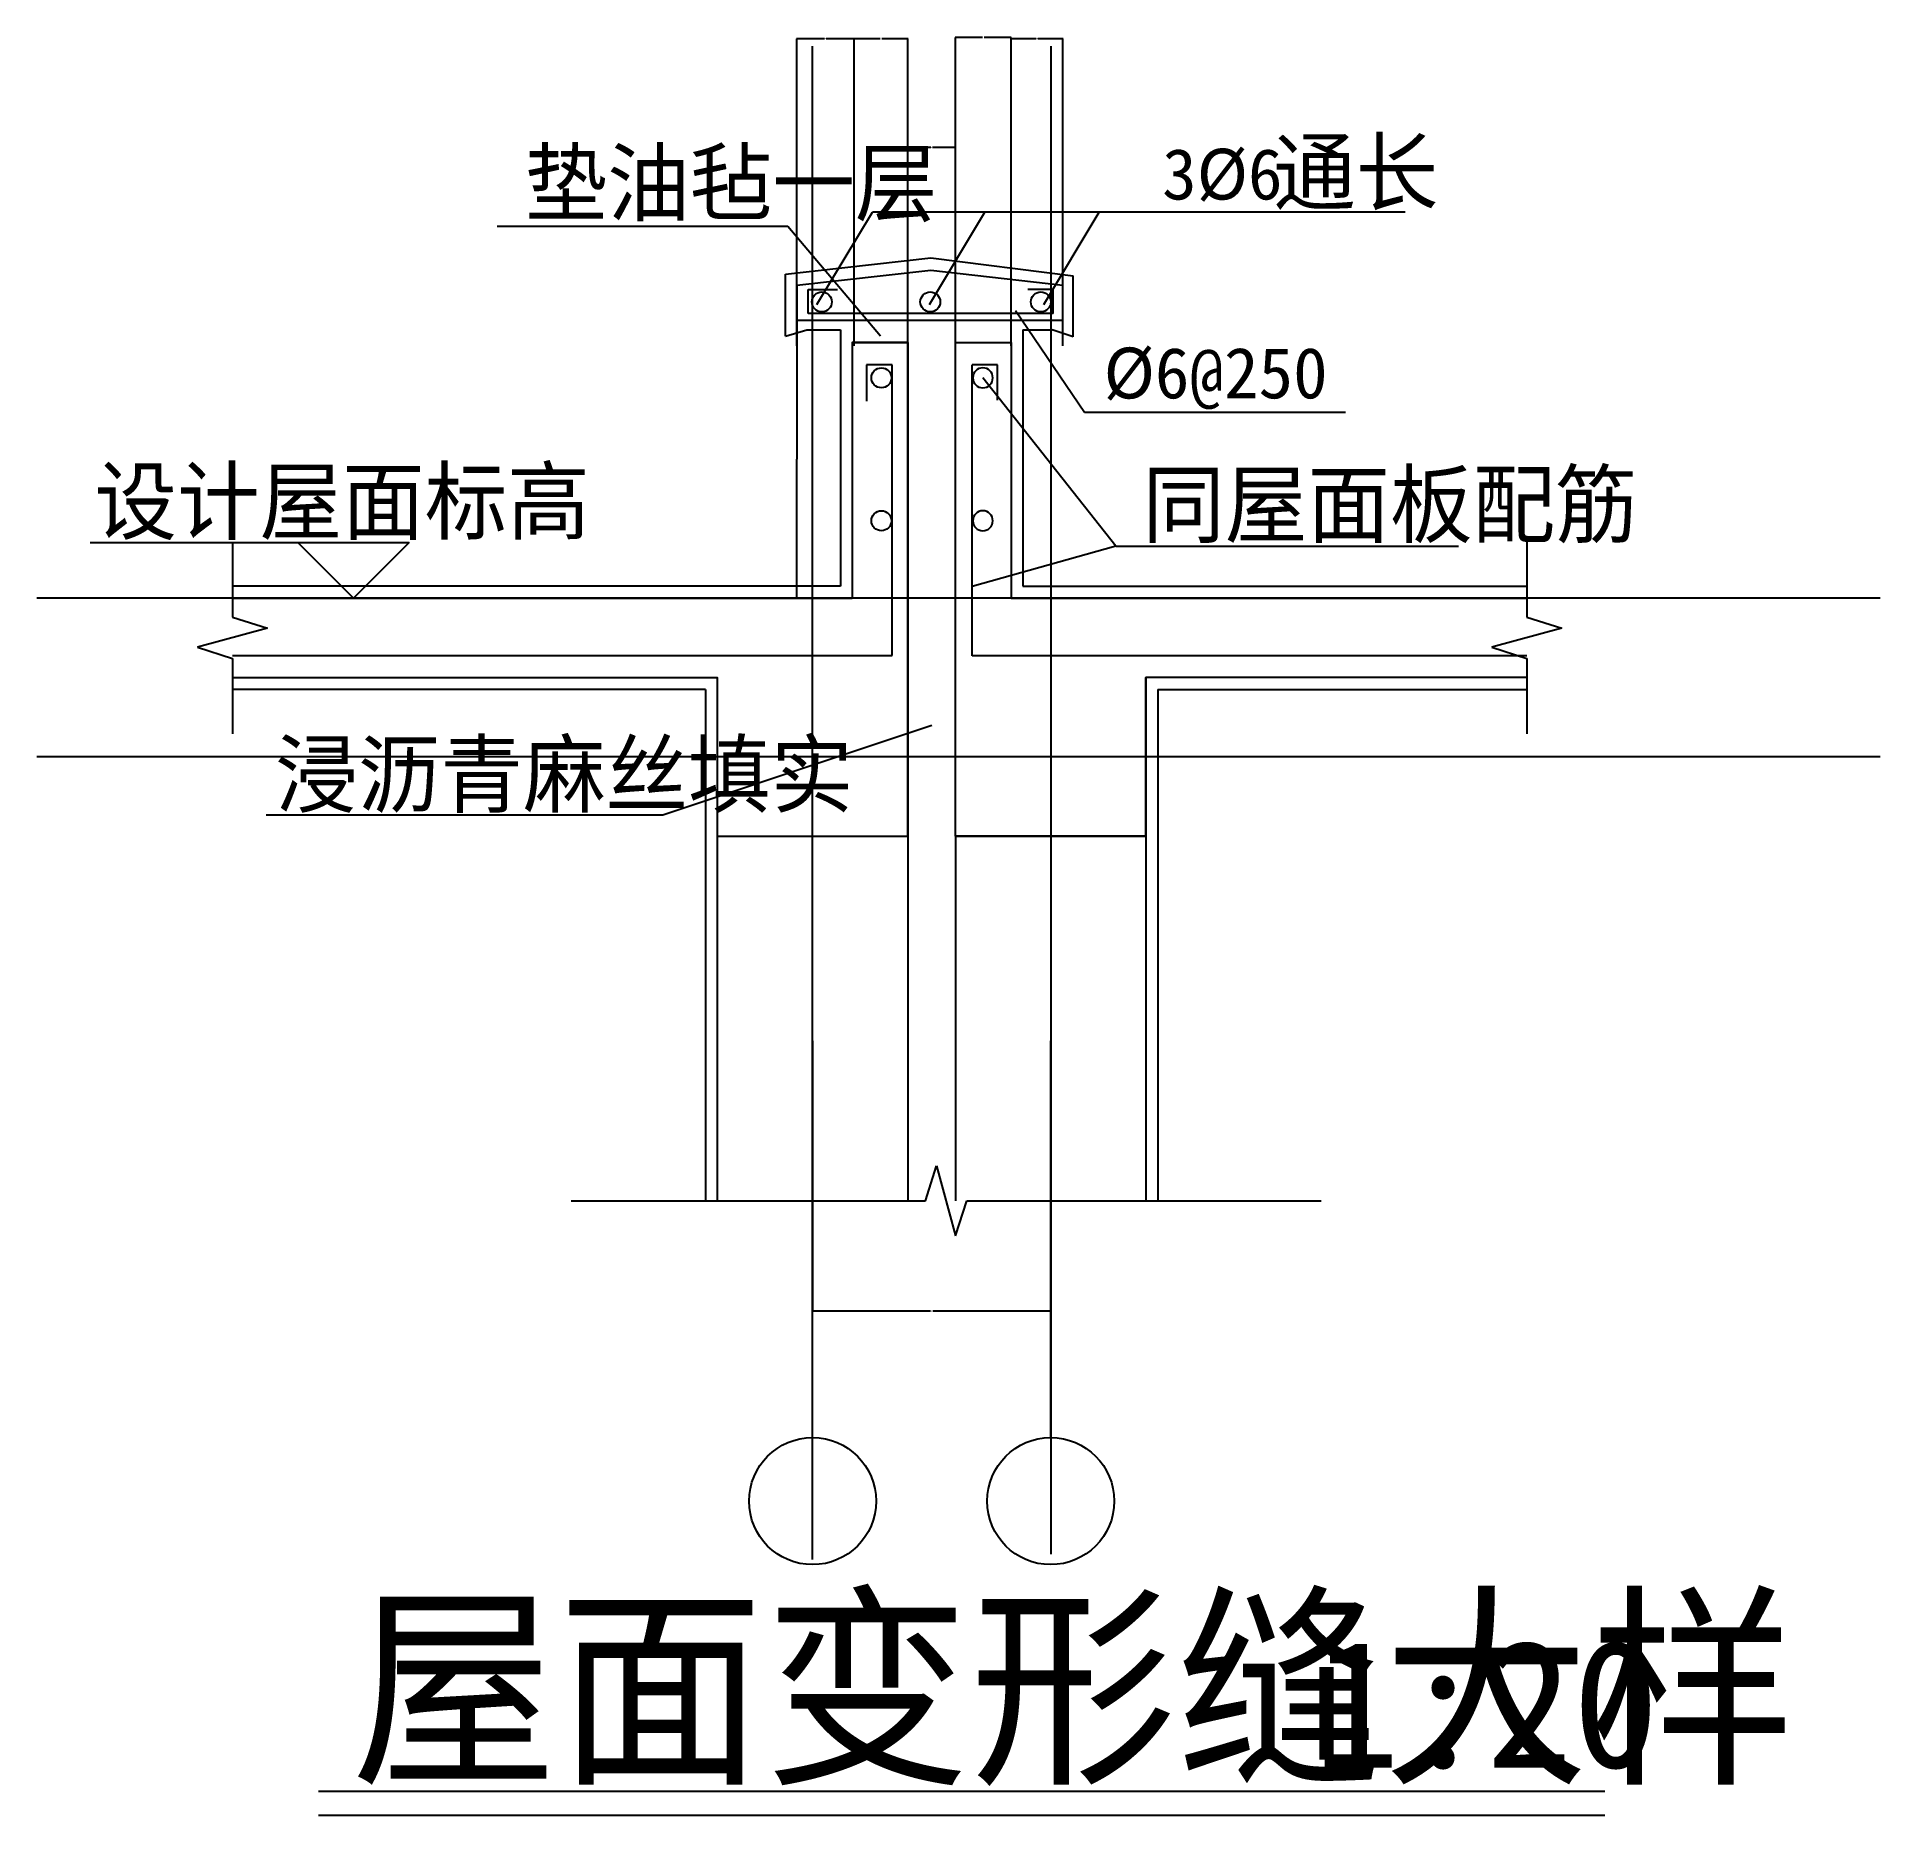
# Model space of a CAD drawing. Header units: metres. Extents: x 18533 to 20855, y 13966 to 16206.
import ezdxf

# ---------------------------------------------------------------- set-up
doc = ezdxf.new("R2010")
doc.units = ezdxf.units.M
for name, color, linetype in [('AXIS', 3, 'Continuous'), ('DOTE', 1, 'Continuous'), ('OTHER', 7, 'Continuous'), ('PUB_DIM', 3, 'Continuous'), ('PUB_TEXT', 7, 'Continuous'), ('PUB_WALL', 255, 'Continuous'), ('S_FLOOR', 2, 'Continuous'), ('S_WALL', 255, 'Continuous')]:
    doc.layers.add(name, color=color, linetype=linetype)
doc.dimstyles.get("Standard").update_dxf_attribs({"dimtxt": 2.5, "dimasz": 2.5, "dimexe": 1.25, "dimexo": 0.625, "dimtad": 1, "dimcen": 2.5, "dimazin": 3, "dimtfac": 1, "dimtmove": 0, "dimatfit": 3})

# ---------------------------------------------------------------- blocks, each defined once
blk = doc.blocks.new('A$C756E4186')
at = {"layer": 'PUB_DIM'}
blk.add_circle((12.59, 12.59), 12.59, dxfattribs=at)
blk = doc.blocks.new('_CLOSEDFILLED')
at = {"color": 0, "linetype": 'BYBLOCK'}
blk.add_solid([(-1, 0.2), (0, 0), (-1, -0.2)], dxfattribs=at)
blk = doc.blocks.new('*D1')
for p, q in [((19509.95, 14941.35), (19509.95, 14600.8)), ((19809.95, 14941.35), (19809.95, 14600.8)), ((19658.45, 14600.8), (19509.7, 14600.8)), ((19810.2, 14600.8), (19661.45, 14600.8))]:
    blk.add_line(p, q)
at = {"layer": 'Defpoints'}
for p in [(19509.95, 14941.35), (19809.95, 14941.35), (19809.95, 14600.8)]:
    blk.add_point(p, dxfattribs=at)
at = {"layer": 'AXIS', "xscale": 0.25, "yscale": 0.25}
blk.add_blockref('_CLOSEDFILLED', (19509.95, 14600.8), dxfattribs=at)
at = {"layer": 'AXIS', "xscale": 0.25, "yscale": 0.25, "rotation": 180}
blk.add_blockref('_CLOSEDFILLED', (19809.95, 14600.8), dxfattribs=at)
at = {"layer": 'AXIS', "insert": (19659.95, 14600.8), "char_height": 1, "attachment_point": 5}
blk.add_mtext('300', dxfattribs=at)
blk = doc.blocks.new('*D2')
for p, q in [((19489.95, 15848.91), (19489.95, 15673.91)), ((19489.7, 15673.91), (19489.45, 15673.91)), ((19489.95, 15498.91), (19489.95, 15673.91)), ((19489.95, 15673.91), (19489.95, 15673.91)), ((19490.2, 15673.91), (19490.45, 15673.91))]:
    blk.add_line(p, q)
at = {"layer": 'Defpoints'}
for p in [(19489.95, 15848.91), (19489.95, 15673.91), (19489.95, 15498.91)]:
    blk.add_point(p, dxfattribs=at)
at = {"layer": 'PUB_DIM', "xscale": 0.25, "yscale": 0.25}
blk.add_blockref('_CLOSEDFILLED', (19489.95, 15673.91), dxfattribs=at)
at = {"layer": 'PUB_DIM', "xscale": 0.25, "yscale": 0.25, "rotation": 180}
blk.add_blockref('_CLOSEDFILLED', (19489.95, 15673.91), dxfattribs=at)
at = {"layer": 'PUB_DIM', "insert": (19489.95, 15675.035), "char_height": 1, "attachment_point": 5}
blk.add_mtext('0', dxfattribs=at)
blk = doc.blocks.new('*D3')
for p, q in [((19489.95, 15892.63), (19489.95, 15870.77)), ((19489.7, 15870.77), (19489.45, 15870.77)), ((19489.95, 15848.91), (19489.95, 15870.77)), ((19489.95, 15870.77), (19489.95, 15870.77)), ((19490.2, 15870.77), (19490.45, 15870.77))]:
    blk.add_line(p, q)
at = {"layer": 'Defpoints'}
for p in [(19489.95, 15892.63), (19489.95, 15870.77), (19489.95, 15848.91)]:
    blk.add_point(p, dxfattribs=at)
at = {"layer": 'PUB_DIM', "xscale": 0.25, "yscale": 0.25}
blk.add_blockref('_CLOSEDFILLED', (19489.95, 15870.77), dxfattribs=at)
at = {"layer": 'PUB_DIM', "xscale": 0.25, "yscale": 0.25, "rotation": 180}
blk.add_blockref('_CLOSEDFILLED', (19489.95, 15870.77), dxfattribs=at)
at = {"layer": 'PUB_DIM', "insert": (19489.95, 15871.895), "char_height": 1, "attachment_point": 5}
blk.add_mtext('45', dxfattribs=at)
blk = doc.blocks.new('*D4')
for p, q in [((19791.68, 16203.55), (19759.7, 16203.55)), ((19759.95, 15816.66), (19759.95, 16203.55)), ((19825.66, 16203.55), (19793.68, 16203.55)), ((19825.41, 15816.66), (19825.41, 16203.55))]:
    blk.add_line(p, q)
at = {"layer": 'Defpoints'}
for p in [(19825.41, 16203.55), (19759.95, 15816.66), (19825.41, 15816.66)]:
    blk.add_point(p, dxfattribs=at)
at = {"layer": 'PUB_DIM', "xscale": 0.25, "yscale": 0.25}
blk.add_blockref('_CLOSEDFILLED', (19759.95, 16203.55), dxfattribs=at)
at = {"layer": 'PUB_DIM', "xscale": 0.25, "yscale": 0.25, "rotation": 180}
blk.add_blockref('_CLOSEDFILLED', (19825.41, 16203.55), dxfattribs=at)
at = {"layer": 'PUB_DIM', "insert": (19792.68, 16203.55), "char_height": 1, "attachment_point": 5}
blk.add_mtext('60', dxfattribs=at)
blk = doc.blocks.new('*D5')
for p, q in [((19723.95, 16205.22), (19689.7, 16205.22)), ((19689.95, 15816.66), (19689.95, 16205.22)), ((19760.2, 16205.22), (19725.95, 16205.22)), ((19759.95, 15816.66), (19759.95, 16205.22))]:
    blk.add_line(p, q)
at = {"layer": 'Defpoints'}
for p in [(19759.95, 16205.22), (19689.95, 15816.66), (19759.95, 15816.66)]:
    blk.add_point(p, dxfattribs=at)
at = {"layer": 'PUB_DIM', "xscale": 0.25, "yscale": 0.25}
blk.add_blockref('_CLOSEDFILLED', (19689.95, 16205.22), dxfattribs=at)
at = {"layer": 'PUB_DIM', "xscale": 0.25, "yscale": 0.25, "rotation": 180}
blk.add_blockref('_CLOSEDFILLED', (19759.95, 16205.22), dxfattribs=at)
at = {"layer": 'PUB_DIM', "insert": (19724.95, 16205.22), "char_height": 1, "attachment_point": 5}
blk.add_mtext('70', dxfattribs=at)
blk = doc.blocks.new('*D6')
for p, q in [((19658.95, 16066.35), (19629.7, 16066.35)), ((19629.95, 15816.66), (19629.95, 16066.35)), ((19690.2, 16066.35), (19660.95, 16066.35)), ((19689.95, 15816.66), (19689.95, 16066.35))]:
    blk.add_line(p, q)
at = {"layer": 'Defpoints'}
for p in [(19689.95, 16066.35), (19629.95, 15816.66), (19689.95, 15816.66)]:
    blk.add_point(p, dxfattribs=at)
at = {"layer": 'PUB_DIM', "xscale": 0.25, "yscale": 0.25}
blk.add_blockref('_CLOSEDFILLED', (19629.95, 16066.35), dxfattribs=at)
at = {"layer": 'PUB_DIM', "xscale": 0.25, "yscale": 0.25, "rotation": 180}
blk.add_blockref('_CLOSEDFILLED', (19689.95, 16066.35), dxfattribs=at)
at = {"layer": 'PUB_DIM', "insert": (19659.95, 16066.35), "char_height": 1, "attachment_point": 5}
blk.add_mtext('60', dxfattribs=at)
blk = doc.blocks.new('*D7')
for p, q in [((19595.065, 16203.55), (19561.93, 16203.55)), ((19562.18, 15816.66), (19562.18, 16203.55)), ((19630.2, 16203.55), (19597.065, 16203.55)), ((19629.95, 15816.66), (19629.95, 16203.55))]:
    blk.add_line(p, q)
at = {"layer": 'Defpoints'}
for p in [(19629.95, 16203.55), (19562.18, 15816.66), (19629.95, 15816.66)]:
    blk.add_point(p, dxfattribs=at)
at = {"layer": 'PUB_DIM', "xscale": 0.25, "yscale": 0.25}
blk.add_blockref('_CLOSEDFILLED', (19562.18, 16203.55), dxfattribs=at)
at = {"layer": 'PUB_DIM', "xscale": 0.25, "yscale": 0.25, "rotation": 180}
blk.add_blockref('_CLOSEDFILLED', (19629.95, 16203.55), dxfattribs=at)
at = {"layer": 'PUB_DIM', "insert": (19596.065, 16203.55), "char_height": 1, "attachment_point": 5}
blk.add_mtext('70', dxfattribs=at)
blk = doc.blocks.new('*D8')
for p, q in [((19525.065, 16203.55), (19489.7, 16203.55)), ((19489.95, 15816.66), (19489.95, 16203.55)), ((19562.43, 16203.55), (19527.065, 16203.55)), ((19562.18, 15816.66), (19562.18, 16203.55))]:
    blk.add_line(p, q)
at = {"layer": 'Defpoints'}
for p in [(19562.18, 16203.55), (19489.95, 15816.66), (19562.18, 15816.66)]:
    blk.add_point(p, dxfattribs=at)
at = {"layer": 'PUB_DIM', "xscale": 0.25, "yscale": 0.25}
blk.add_blockref('_CLOSEDFILLED', (19489.95, 16203.55), dxfattribs=at)
at = {"layer": 'PUB_DIM', "xscale": 0.25, "yscale": 0.25, "rotation": 180}
blk.add_blockref('_CLOSEDFILLED', (19562.18, 16203.55), dxfattribs=at)
at = {"layer": 'PUB_DIM', "insert": (19526.065, 16203.55), "char_height": 1, "attachment_point": 5}
blk.add_mtext('60', dxfattribs=at)

msp = doc.modelspace()

# ---------------------------------------------------------------- linework, layer by layer
at = {"layer": 'AXIS'}
for p, q in [((19509.95, 14441.31), (19509.95, 14941.35)), ((19809.95, 14441.31), (19809.95, 14941.35))]:
    msp.add_line(p, q, dxfattribs=at)
at = {"layer": 'DOTE'}
for p, q in [((19509.95, 14287.95), (19509.95, 16194.29)), ((19809.95, 16194.29), (19809.95, 14294.66)), ((20854.83, 15498.91), (18532.77, 15498.91)), ((20854.83, 15298.91), (18532.77, 15298.91))]:
    msp.add_line(p, q, dxfattribs=at)
at = {"layer": 'OTHER'}
for p, q in [((18779.27, 15569.91), (18779.27, 15474.91)), ((20409.87, 15569.91), (20409.87, 15474.91)), ((18779.27, 15474.91), (18823.27, 15460.91)), ((20409.87, 15474.91), (20453.87, 15460.91)), ((18823.27, 15460.91), (18735.27, 15436.91)), ((20453.87, 15460.91), (20365.87, 15436.91)), ((18735.27, 15436.91), (18779.27, 15422.91)), ((18779.27, 15422.91), (18779.27, 15327.91)), ((20365.87, 15436.91), (20409.87, 15422.91)), ((20409.87, 15422.91), (20409.87, 15327.91)), ((19652.22, 14739.63), (19666.22, 14783.63)), ((19666.22, 14783.63), (19690.22, 14695.63)), ((19205.9, 14739.63), (19652.22, 14739.63)), ((19690.22, 14695.63), (19704.22, 14739.63)), ((19704.22, 14739.63), (20150.54, 14739.63))]:
    msp.add_line(p, q, dxfattribs=at)
at = {"layer": 'PUB_DIM'}
for p, q in [((19515.4, 15868.77), (19585.31, 15985.25)), ((20256.69, 15985.25), (19585.31, 15985.25)), ((19657.11, 15868.77), (19727.02, 15985.25)), ((19801.19, 15868.77), (19871.1, 15985.25)), ((19478.74, 15966.93), (19112.65, 15966.93)), ((19595.64, 15829.02), (19478.74, 15966.93)), ((19475.96, 15906.98), (19658.94, 15927.57)), ((19475.96, 15828.68), (19475.96, 15906.98)), ((19658.94, 15927.57), (19838.38, 15904.95)), ((19504.4, 15887.49), (19541.34, 15887.49)), ((19504.4, 15857.24), (19504.4, 15887.49)), ((19813.25, 15887.49), (19781.25, 15887.49)), ((19813.25, 15857.24), (19813.25, 15887.49)), ((19838.38, 15828.05), (19838.38, 15904.95)), ((19852.72, 15732.66), (19765.81, 15860.83)), ((19475.96, 15828.68), (19502.64, 15836.93)), ((19502.64, 15836.93), (19544.95, 15836.93)), ((19813.25, 15857.24), (19504.4, 15857.24)), ((19544.95, 15836.93), (19544.95, 15513.91)), ((19774.95, 15836.93), (19774.95, 15513.91)), ((19774.95, 15836.93), (19811.7, 15836.93)), ((19838.38, 15828.05), (19811.7, 15836.93)), ((19610.09, 15792.82), (19577.78, 15792.82)), ((19577.78, 15792.82), (19577.78, 15747.17)), ((19610.09, 15426.64), (19610.09, 15792.82)), ((19710.99, 15425.97), (19710.99, 15792.82)), ((19743.04, 15792.82), (19710.99, 15792.82)), ((19743.04, 15748.21), (19743.04, 15792.82)), ((19891.97, 15564.28), (19724.42, 15776.32)), ((20181.37, 15732.66), (19852.72, 15732.66)), ((18599.99, 15568.91), (19001.64, 15568.91)), ((18931.64, 15498.91), (18861.64, 15568.91)), ((19001.64, 15568.91), (18931.64, 15498.91)), ((19891.97, 15564.28), (19710.99, 15513.5)), ((19891.97, 15564.28), (20323.64, 15564.28)), ((19544.95, 15513.91), (18779.27, 15513.91)), ((19774.95, 15513.91), (20409.87, 15513.91)), ((18861.64, 15498.91), (19026.86, 15498.91)), ((18779.27, 15426.64), (19610.09, 15426.64)), ((20409.87, 15425.97), (19710.99, 15425.97)), ((19374.95, 15383.91), (18779.27, 15383.91)), ((19374.95, 15383.91), (19374.95, 14740.03)), ((19944.95, 15383.91), (20409.87, 15383.91)), ((19944.95, 15383.91), (19944.95, 14740.03)), ((19321.46, 15225.98), (19660.33, 15338.72)), ((18821.43, 15225.98), (19321.46, 15225.98))]:
    msp.add_line(p, q, dxfattribs=at)
for centre in [(19509.95, 14361.31), (19809.95, 14361.31)]:
    msp.add_circle(centre, 80, dxfattribs=at)
at = {"layer": 'PUB_TEXT'}
for points in [[(18887.43, 13995.77), (20508.19, 13995.77)], [(18887.43, 13965.77), (20508.19, 13965.77)]]:
    msp.add_lwpolyline(points, dxfattribs=at)
at = {"layer": 'PUB_WALL'}
msp.add_lwpolyline([(19825.4, 15848.91), (19825.4, 15892.63), (19658.84, 15911.45), (19489.95, 15892.63), (19489.95, 15848.91)], close=True, dxfattribs=at)
for points in [[(18779.27, 15398.91), (19389.95, 15398.91), (19389.95, 15198.91), (19629.95, 15198.91), (19629.95, 15820.87), (19559.95, 15820.87), (19559.95, 15498.91), (18779.27, 15498.91)], [(20409.87, 15398.91), (19929.95, 15398.91), (19929.95, 15198.91), (19689.95, 15198.91), (19689.95, 15820.87), (19759.95, 15820.87), (19759.95, 15498.91), (20409.87, 15498.91)], [(19389.95, 15198.91), (19389.95, 14740.03)], [(19629.95, 15198.91), (19629.95, 14740.03)], [(19689.95, 15198.91), (19689.95, 14739.63)], [(19929.95, 15198.91), (19929.95, 14740.03)]]:
    msp.add_lwpolyline(points, dxfattribs=at)
at = {"layer": 'S_FLOOR'}
for p, q in [((19658.84, 15911.45), (19489.95, 15892.63)), ((19825.4, 15892.63), (19658.84, 15911.45)), ((19489.95, 15892.63), (19489.95, 15848.91)), ((19825.4, 15848.91), (19825.4, 15892.63)), ((19489.95, 15848.91), (19825.4, 15848.91)), ((19559.95, 15820.87), (19559.95, 15498.91)), ((19559.95, 15820.87), (19629.95, 15820.87)), ((19629.95, 15820.87), (19629.95, 15198.91)), ((19689.95, 15198.91), (19689.95, 15820.87)), ((19689.95, 15820.87), (19759.95, 15820.87)), ((19759.95, 15820.87), (19759.95, 15498.91)), ((18779.27, 15498.91), (19559.95, 15498.91)), ((19759.95, 15498.91), (20409.87, 15498.91)), ((18779.27, 15398.91), (19389.95, 15398.91)), ((19389.95, 15398.91), (19389.95, 15198.91)), ((20409.87, 15398.91), (19929.95, 15398.91)), ((19929.95, 15198.91), (19929.95, 15398.91)), ((19389.95, 15198.91), (19629.95, 15198.91)), ((19689.95, 15198.91), (19929.95, 15198.91))]:
    msp.add_line(p, q, dxfattribs=at)
at = {"layer": 'S_WALL'}
for p, q in [((19389.95, 15198.91), (19389.95, 14740.03)), ((19629.95, 15198.91), (19629.95, 14740.03)), ((19689.95, 15198.91), (19689.95, 14739.63)), ((19929.95, 15198.91), (19929.95, 14740.03))]:
    msp.add_line(p, q, dxfattribs=at)

# ---------------------------------------------------------------- block references
at = {"layer": 'PUB_DIM'}
for p in [(19509.04, 15859.39), (19645.68, 15859.39), (19784.89, 15859.39), (19584.08, 15763.73), (19584.08, 15583.73)]:
    msp.add_blockref('A$C756E4186', p, dxfattribs=at)
at = {"layer": 'PUB_DIM', "xscale": -1}
for p in [(19737.01, 15763.73), (19737.01, 15583.73)]:
    msp.add_blockref('A$C756E4186', p, dxfattribs=at)

# ---------------------------------------------------------------- texts
at = {"layer": 'PUB_DIM'}
msp.add_text('设计屋面标高', height=80, dxfattribs=at).set_placement((18605.35, 15580.97))
at = {"layer": 'PUB_TEXT'}
for s, height, p in [('垫油毡一层', 80, (19147.24, 15981.93)), ('通长', 80, (20090.24, 15995.48)), ('3%%c6', 64, (19950.28, 16001.02)), ('%%c6@250', 64, (19876.57, 15750.49)), ('同屋面板配筋', 80, (19925.31, 15577.08)), ('浸沥青麻丝填实', 80, (18833.15, 15237.03)), ('屋面变形缝大样', 200, (18928.54, 14025.77)), ('1:20', 160, (20140.91, 14025.77))]:
    msp.add_text(s, height=height, dxfattribs=at).set_placement(p)

# ---------------------------------------------------------------- dimensions: what is measured, and where the dimension line sits
at = {"layer": 'AXIS'}
dim = msp.add_linear_dim(base=(19809.95, 14600.8), p1=(19809.95, 14941.35), p2=(19509.95, 14941.35), dimstyle='Standard', dxfattribs=at)
dim.commit()
dim.dimension.update_dxf_attribs({"geometry": '*D1', "text_midpoint": (19659.95, 14600.8)})
at = {"layer": 'PUB_DIM'}
for base, p1, p2, text, picture, middle in [((19562.18, 16203.55), (19562.18, 15816.66), (19489.95, 15816.66), '60', '*D8', (19526.065, 16203.55)), ((19629.95, 16203.55), (19629.95, 15816.66), (19562.18, 15816.66), '70', '*D7', (19596.065, 16203.55)), ((19825.41, 16203.55), (19825.41, 15816.66), (19759.95, 15816.66), '60', '*D4', (19792.68, 16203.55)), ((19489.95, 15870.77), (19489.95, 15848.91), (19489.95, 15892.63), '45', '*D3', (19489.95, 15871.895))]:
    dim = msp.add_linear_dim(base=base, p1=p1, p2=p2, text=text, dimstyle='Standard', dxfattribs=at)
    dim.commit()
    dim.dimension.update_dxf_attribs({"geometry": picture, "text_midpoint": middle})
for base, p1, p2, picture, middle in [((19759.95, 16205.22), (19759.95, 15816.66), (19689.95, 15816.66), '*D5', (19724.95, 16205.22)), ((19689.95, 16066.35), (19689.95, 15816.66), (19629.95, 15816.66), '*D6', (19659.95, 16066.35)), ((19489.95, 15673.91), (19489.95, 15498.91), (19489.95, 15848.91), '*D2', (19489.95, 15675.035))]:
    dim = msp.add_linear_dim(base=base, p1=p1, p2=p2, dimstyle='Standard', dxfattribs=at)
    dim.commit()
    dim.dimension.update_dxf_attribs({"geometry": picture, "text_midpoint": middle})

doc.saveas('drawing.dxf')
